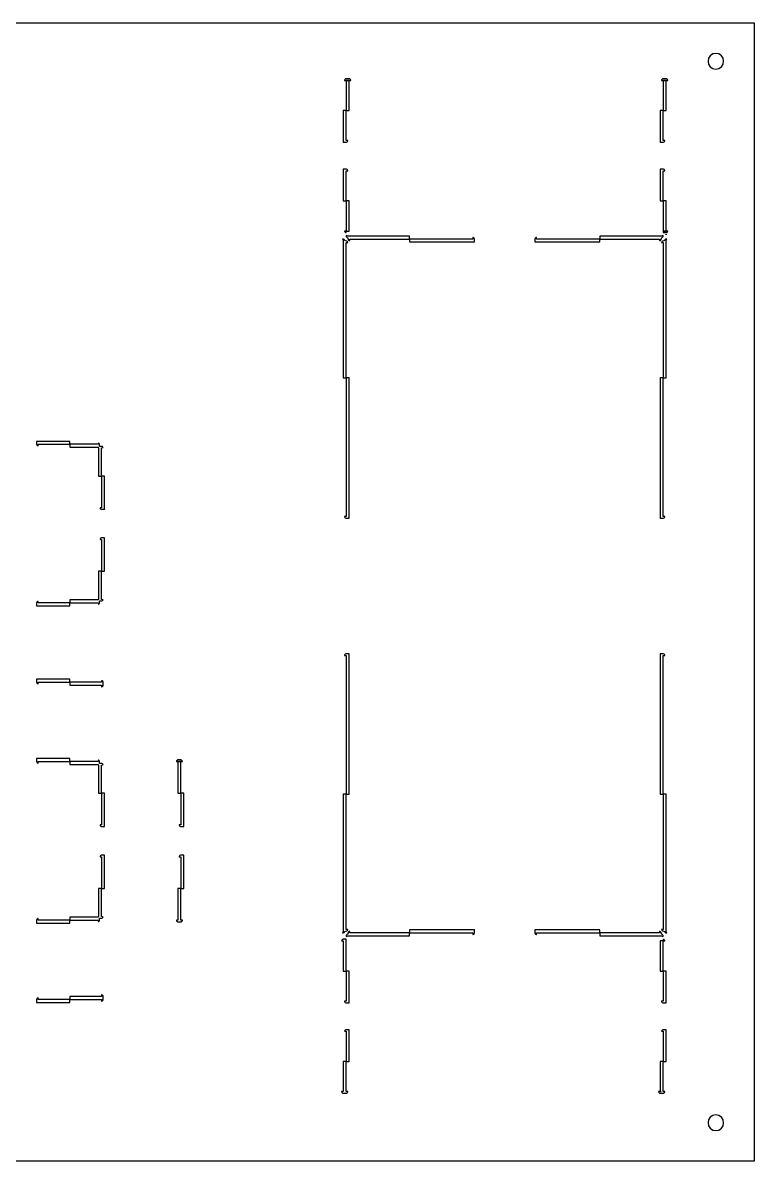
# Model space of a CAD drawing. Header units: metres. Extents: x -73 to 826, y -34 to 331.
# Drawn here: x 137.1 to 371.5, y -33.6 to 331 of the extents above; entities that cross this region are included whole.
import ezdxf

# ---------------------------------------------------------------- set-up
doc = ezdxf.new("R2010")
doc.units = ezdxf.units.M

msp = doc.modelspace()

# ---------------------------------------------------------------- linework, layer by layer
for points in [[(371.51, -33.64), (-73.11, -33.64), (-73.11, 330.98), (371.51, 330.98), (371.51, -33.64)], [(361.7, 318.67), (361.51, 319.63), (360.97, 320.44), (360.16, 320.98), (359.2, 321.17), (358.24, 320.98), (357.43, 320.44), (356.89, 319.63), (356.7, 318.67), (356.89, 317.71), (357.43, 316.9), (358.24, 316.36), (359.2, 316.17), (360.16, 316.36), (360.97, 316.9), (361.51, 317.71), (361.7, 318.67)], [(240.22, 312.52), (240.72, 312.52), (242.17, 312.52), (242.17, 312.55), (242.17, 312.55), (242.16, 312.6), (242.16, 312.61), (242.13, 312.7), (242.13, 312.7), (242.09, 312.79), (242.08, 312.79), (242.02, 312.87), (242.02, 312.87), (241.95, 312.93), (241.94, 312.93), (241.85, 312.98), (241.85, 312.98), (241.76, 313.01), (241.75, 313.01), (241.7, 313.02), (241.7, 313.02), (241.65, 313.02), (240.74, 313.02), (240.69, 313.02), (240.69, 313.02), (240.64, 313.01), (240.64, 313.01), (240.54, 312.98), (240.54, 312.98), (240.46, 312.93), (240.45, 312.93), (240.38, 312.87), (240.38, 312.87), (240.31, 312.79), (240.31, 312.79), (240.26, 312.7), (240.26, 312.7), (240.23, 312.61), (240.23, 312.6), (240.23, 312.55), (240.23, 312.55), (240.22, 312.52)], [(240.74, 302.87), (241.65, 302.87), (241.66, 302.87), (241.67, 302.87), (241.67, 302.88), (241.67, 302.89), (241.67, 312.5), (241.67, 312.51), (241.67, 312.51), (241.66, 312.52), (241.65, 312.52), (240.74, 312.52), (240.73, 312.52), (240.73, 312.51), (240.72, 312.51), (240.72, 312.5), (240.72, 302.89), (240.72, 302.88), (240.73, 302.87), (240.73, 302.87), (240.74, 302.87)], [(341.82, 312.52), (342.32, 312.52), (343.77, 312.52), (343.77, 312.55), (343.77, 312.55), (343.76, 312.6), (343.76, 312.61), (343.73, 312.7), (343.73, 312.7), (343.69, 312.79), (343.68, 312.79), (343.62, 312.87), (343.62, 312.87), (343.55, 312.93), (343.54, 312.93), (343.45, 312.98), (343.45, 312.98), (343.36, 313.01), (343.35, 313.01), (343.3, 313.02), (343.3, 313.02), (343.25, 313.02), (342.34, 313.02), (342.29, 313.02), (342.29, 313.02), (342.24, 313.01), (342.24, 313.01), (342.14, 312.98), (342.14, 312.98), (342.06, 312.93), (342.05, 312.93), (341.98, 312.87), (341.98, 312.87), (341.91, 312.79), (341.91, 312.79), (341.86, 312.7), (341.86, 312.7), (341.83, 312.61), (341.83, 312.6), (341.83, 312.55), (341.83, 312.55), (341.82, 312.52)], [(342.34, 302.87), (343.25, 302.87), (343.26, 302.87), (343.27, 302.87), (343.27, 302.88), (343.27, 302.89), (343.27, 312.5), (343.27, 312.51), (343.27, 312.51), (343.26, 312.52), (343.25, 312.52), (342.34, 312.52), (342.33, 312.52), (342.33, 312.51), (342.32, 312.51), (342.32, 312.5), (342.32, 302.89), (342.32, 302.88), (342.33, 302.87), (342.33, 302.87), (342.34, 302.87)], [(241.22, 293.22), (240.74, 293.22), (240.73, 293.22), (240.73, 293.22), (240.72, 293.23), (240.72, 293.24), (240.72, 302.85), (240.72, 302.86), (240.72, 302.86), (240.71, 302.87), (240.7, 302.87), (239.79, 302.87), (239.78, 302.87), (239.78, 302.86), (239.77, 302.86), (239.77, 302.85), (239.77, 292.71), (239.77, 292.71), (239.81, 292.71), (239.81, 292.71), (239.85, 292.72), (239.85, 292.72), (240.73, 292.72), (240.83, 292.73), (240.83, 292.73), (241.01, 292.8), (241.01, 292.8), (241.15, 292.94), (241.15, 292.94), (241.22, 293.12), (241.22, 293.12), (241.22, 293.22)], [(342.82, 293.22), (342.34, 293.22), (342.33, 293.22), (342.33, 293.22), (342.32, 293.23), (342.32, 293.24), (342.32, 302.85), (342.32, 302.86), (342.32, 302.86), (342.31, 302.87), (342.3, 302.87), (341.39, 302.87), (341.38, 302.87), (341.38, 302.86), (341.37, 302.86), (341.37, 302.85), (341.37, 292.71), (341.37, 292.71), (341.41, 292.71), (341.41, 292.71), (341.45, 292.72), (341.45, 292.72), (342.33, 292.72), (342.43, 292.73), (342.43, 292.73), (342.61, 292.8), (342.61, 292.8), (342.75, 292.94), (342.75, 292.94), (342.82, 293.12), (342.82, 293.12), (342.82, 293.22), (342.82, 293.22)], [(239.79, 273.91), (240.7, 273.91), (240.71, 273.91), (240.72, 273.92), (240.72, 273.92), (240.72, 273.93), (240.72, 283.54), (240.72, 283.55), (240.73, 283.56), (240.73, 283.56), (240.74, 283.56), (241.22, 283.56), (241.22, 283.66), (241.22, 283.66), (241.15, 283.84), (241.15, 283.84), (241.01, 283.98), (241.01, 283.98), (240.83, 284.05), (240.83, 284.05), (240.73, 284.06), (239.85, 284.06), (239.85, 284.06), (239.81, 284.07), (239.81, 284.07), (239.77, 284.07), (239.77, 284.07), (239.77, 273.93), (239.77, 273.92), (239.78, 273.92), (239.78, 273.91), (239.79, 273.91)], [(341.39, 273.91), (342.3, 273.91), (342.31, 273.91), (342.32, 273.92), (342.32, 273.92), (342.32, 273.93), (342.32, 283.54), (342.32, 283.55), (342.33, 283.56), (342.33, 283.56), (342.34, 283.56), (342.82, 283.56), (342.82, 283.56), (342.82, 283.66), (342.82, 283.66), (342.75, 283.84), (342.75, 283.84), (342.61, 283.98), (342.61, 283.98), (342.43, 284.05), (342.43, 284.05), (342.33, 284.06), (341.45, 284.06), (341.45, 284.06), (341.41, 284.07), (341.41, 284.07), (341.37, 284.07), (341.37, 284.07), (341.37, 273.93), (341.37, 273.92), (341.38, 273.92), (341.38, 273.91), (341.39, 273.91)], [(240.72, 273.89), (240.72, 264.28), (240.72, 264.27), (240.73, 264.27), (240.73, 264.26), (240.74, 264.26), (241.65, 264.26), (241.66, 264.26), (241.67, 264.27), (241.67, 264.27), (241.67, 264.28), (241.67, 273.89), (241.67, 273.9), (241.67, 273.91), (241.66, 273.91), (241.65, 273.91), (240.74, 273.91), (240.73, 273.91), (240.73, 273.91), (240.72, 273.9), (240.72, 273.89)], [(342.32, 273.89), (342.32, 264.28), (342.32, 264.27), (342.33, 264.27), (342.33, 264.26), (342.34, 264.26), (343.25, 264.26), (343.26, 264.26), (343.27, 264.27), (343.27, 264.27), (343.27, 264.28), (343.27, 273.89), (343.27, 273.9), (343.27, 273.91), (343.26, 273.91), (343.25, 273.91), (342.34, 273.91), (342.33, 273.91), (342.33, 273.91), (342.32, 273.9), (342.32, 273.89)], [(240.72, 263.76), (240.72, 264.25), (240.72, 264.25), (240.72, 264.26), (240.72, 264.26), (240.71, 264.26), (240.22, 264.26), (240.23, 264.23), (240.23, 264.23), (240.23, 264.18), (240.23, 264.18), (240.26, 264.08), (240.26, 264.08), (240.31, 264), (240.31, 263.99), (240.38, 263.91), (240.38, 263.91), (240.45, 263.85), (240.46, 263.85), (240.54, 263.8), (240.54, 263.8), (240.64, 263.77), (240.64, 263.77), (240.69, 263.76), (240.69, 263.76), (240.72, 263.76)], [(241.87, 261.22), (241.87, 261.72), (241.87, 261.72), (261.02, 261.72), (261.03, 261.72), (261.04, 261.73), (261.04, 261.73), (261.04, 261.74), (261.04, 262.65), (261.04, 262.66), (261.04, 262.67), (261.03, 262.67), (261.02, 262.67), (241.24, 262.67), (240.8, 262.86), (240.8, 262.86), (240.8, 262.86), (240.76, 262.77), (240.76, 262.77), (240.76, 262.57), (240.76, 262.57), (240.83, 262.39), (240.83, 262.39), (240.97, 262.26), (240.97, 262.26), (241.06, 262.21), (241.17, 262.17), (241.17, 262.16), (241.17, 262.16), (241.38, 261.65), (241.38, 261.65), (241.39, 261.62), (241.41, 261.54), (241.41, 261.54), (241.5, 261.39), (241.5, 261.39), (241.63, 261.29), (241.63, 261.29), (241.79, 261.23), (241.79, 261.23), (241.87, 261.22)], [(342.25, 262.86), (342.25, 262.86), (341.8, 262.67), (322.02, 262.67), (322.01, 262.67), (322.01, 262.67), (322, 262.66), (322, 262.65), (322, 261.74), (322, 261.73), (322.01, 261.73), (322.01, 261.72), (322.02, 261.72), (341.17, 261.72), (341.17, 261.72), (341.17, 261.22), (341.25, 261.23), (341.25, 261.23), (341.42, 261.29), (341.42, 261.29), (341.55, 261.39), (341.55, 261.39), (341.64, 261.54), (341.64, 261.54), (341.66, 261.62), (341.66, 261.65), (341.66, 261.65), (341.88, 262.16), (341.88, 262.16), (341.88, 262.17), (341.99, 262.21), (342.07, 262.26), (342.07, 262.26), (342.21, 262.39), (342.21, 262.39), (342.28, 262.57), (342.28, 262.57), (342.28, 262.77), (342.28, 262.77), (342.25, 262.86), (342.25, 262.86)], [(343.77, 264.26), (342.33, 264.26), (342.33, 264.26), (342.33, 264.26), (342.32, 264.25), (342.32, 264.25), (342.32, 263.76), (342.32, 263.76), (342.34, 263.76), (343.25, 263.76), (343.3, 263.76), (343.3, 263.76), (343.35, 263.77), (343.36, 263.77), (343.45, 263.8), (343.45, 263.8), (343.54, 263.85), (343.55, 263.85), (343.62, 263.91), (343.62, 263.91), (343.68, 263.99), (343.69, 264), (343.73, 264.08), (343.73, 264.08), (343.76, 264.18), (343.76, 264.18), (343.77, 264.23), (343.77, 264.23), (343.77, 264.26)], [(343.32, 263.09), (343.32, 263.26), (343.32, 263.26), (343.32, 263.09)], [(239.58, 261.65), (239.58, 261.64), (239.77, 261.2), (239.77, 217.29), (239.77, 217.28), (239.78, 217.28), (239.78, 217.27), (239.79, 217.27), (240.7, 217.27), (240.71, 217.27), (240.72, 217.28), (240.72, 217.28), (240.72, 217.29), (240.72, 260.57), (241.22, 260.57), (241.21, 260.68), (241.21, 260.68), (241.11, 260.88), (241.11, 260.88), (240.93, 261.02), (240.93, 261.02), (240.82, 261.06), (240.79, 261.06), (240.79, 261.06), (240.28, 261.28), (240.28, 261.28), (240.28, 261.28), (240.23, 261.38), (240.19, 261.47), (240.19, 261.47), (240.05, 261.61), (240.05, 261.61), (239.87, 261.68), (239.87, 261.68), (239.67, 261.68), (239.67, 261.68), (239.58, 261.65), (239.58, 261.65)], [(281.36, 262.22), (281.36, 261.74), (281.36, 261.73), (281.36, 261.73), (281.35, 261.72), (281.34, 261.72), (261.06, 261.72), (261.05, 261.72), (261.05, 261.71), (261.04, 261.71), (261.04, 261.7), (261.04, 260.79), (261.04, 260.78), (261.05, 260.77), (261.05, 260.77), (261.06, 260.77), (281.36, 260.77), (281.87, 260.77), (281.87, 260.77), (281.87, 260.8), (281.87, 260.8), (281.86, 260.85), (281.86, 260.85), (281.86, 261.73), (281.85, 261.83), (281.85, 261.83), (281.78, 262.01), (281.78, 262.01), (281.64, 262.15), (281.64, 262.15), (281.46, 262.22), (281.46, 262.22), (281.36, 262.22), (281.36, 262.22)], [(321.98, 261.72), (301.7, 261.72), (301.69, 261.72), (301.69, 261.73), (301.68, 261.73), (301.68, 261.74), (301.68, 262.22), (301.68, 262.22), (301.59, 262.22), (301.59, 262.22), (301.41, 262.15), (301.41, 262.15), (301.27, 262.01), (301.27, 262.01), (301.19, 261.83), (301.19, 261.83), (301.18, 261.73), (301.18, 261.7), (301.18, 260.85), (301.18, 260.85), (301.17, 260.8), (301.17, 260.8), (301.18, 260.77), (301.18, 260.77), (301.68, 260.77), (321.98, 260.77), (321.99, 260.77), (322, 260.77), (322, 260.78), (322, 260.79), (322, 261.7), (322, 261.71), (322, 261.71), (321.99, 261.72), (321.98, 261.72)], [(341.82, 260.57), (342.32, 260.57), (342.32, 260.57), (342.32, 217.29), (342.32, 217.28), (342.33, 217.28), (342.33, 217.27), (342.34, 217.27), (343.25, 217.27), (343.26, 217.27), (343.27, 217.28), (343.27, 217.28), (343.27, 217.29), (343.27, 261.2), (343.46, 261.64), (343.46, 261.65), (343.46, 261.65), (343.37, 261.68), (343.37, 261.68), (343.18, 261.68), (343.18, 261.68), (343, 261.61), (343, 261.61), (342.86, 261.47), (342.86, 261.47), (342.81, 261.38), (342.77, 261.28), (342.77, 261.28), (342.77, 261.28), (342.25, 261.06), (342.25, 261.06), (342.23, 261.06), (342.14, 261.03), (342.14, 261.03), (342, 260.95), (342, 260.95), (341.89, 260.81), (341.89, 260.81), (341.83, 260.65), (341.83, 260.65), (341.82, 260.57)], [(240.72, 217.25), (240.72, 217.25), (240.72, 172.84), (240.72, 172.83), (240.72, 172.83), (240.71, 172.82), (240.7, 172.82), (240.22, 172.82), (240.22, 172.72), (240.22, 172.72), (240.29, 172.54), (240.29, 172.54), (240.43, 172.41), (240.43, 172.41), (240.61, 172.33), (240.61, 172.33), (240.71, 172.32), (241.6, 172.32), (241.6, 172.32), (241.64, 172.31), (241.64, 172.31), (241.67, 172.31), (241.67, 172.31), (241.67, 217.25), (241.67, 217.26), (241.67, 217.26), (241.66, 217.27), (241.65, 217.27), (240.74, 217.27), (240.73, 217.27), (240.73, 217.26), (240.72, 217.26), (240.72, 217.25)], [(342.82, 172.82), (342.34, 172.82), (342.33, 172.82), (342.33, 172.83), (342.32, 172.83), (342.32, 172.84), (342.32, 217.25), (342.32, 217.26), (342.32, 217.26), (342.31, 217.27), (342.3, 217.27), (341.39, 217.27), (341.38, 217.27), (341.38, 217.26), (341.37, 217.26), (341.37, 217.25), (341.37, 172.82), (341.37, 172.31), (341.37, 172.31), (341.41, 172.31), (341.41, 172.31), (341.45, 172.32), (341.45, 172.32), (342.33, 172.32), (342.43, 172.33), (342.43, 172.33), (342.61, 172.41), (342.61, 172.41), (342.75, 172.54), (342.75, 172.54), (342.82, 172.72), (342.82, 172.72), (342.82, 172.82)], [(152.18, 195.99), (152.18, 195.99), (152.18, 196.9), (152.18, 196.91), (152.17, 196.92), (152.17, 196.92), (152.16, 196.92), (141.51, 196.92), (141.51, 196.92), (141.51, 196.89), (141.51, 196.89), (141.52, 196.84), (141.52, 196.84), (141.52, 195.99), (141.52, 195.96), (141.53, 195.86), (141.53, 195.86), (141.6, 195.68), (141.6, 195.68), (141.74, 195.54), (141.74, 195.54), (141.92, 195.47), (141.92, 195.47), (142.02, 195.47), (142.02, 195.95), (142.02, 195.96), (142.03, 195.96), (142.03, 195.97), (142.04, 195.97), (152.16, 195.97), (152.17, 195.97), (152.17, 195.98), (152.18, 195.98), (152.18, 195.99)], [(161.36, 196.43), (161.2, 196.05), (161.19, 195.97), (152.2, 195.97), (152.19, 195.97), (152.19, 195.96), (152.18, 195.96), (152.18, 195.95), (152.18, 195.04), (152.18, 195.03), (152.19, 195.02), (152.19, 195.02), (152.2, 195.02), (161.19, 195.02), (161.2, 194.94), (161.25, 194.88), (161.31, 194.83), (161.39, 194.82), (161.39, 185.83), (161.39, 185.82), (161.39, 185.82), (161.4, 185.81), (161.41, 185.81), (162.32, 185.81), (162.33, 185.81), (162.33, 185.82), (162.34, 185.82), (162.34, 185.83), (162.34, 185.83), (162.34, 194.82), (162.42, 194.83), (162.8, 194.99), (162.75, 195.09), (162.75, 195.09), (162.62, 195.23), (162.62, 195.23), (162.44, 195.31), (162.44, 195.31), (162.34, 195.32), (161.69, 195.32), (161.69, 195.32), (161.69, 195.32), (161.69, 195.32), (161.69, 195.32), (161.69, 195.97), (161.68, 196.07), (161.68, 196.07), (161.6, 196.25), (161.6, 196.25), (161.46, 196.38), (161.46, 196.38), (161.36, 196.43)], [(163.29, 175.14), (163.29, 175.65), (163.29, 185.79), (163.29, 185.8), (163.29, 185.8), (163.28, 185.81), (163.27, 185.81), (162.36, 185.81), (162.35, 185.81), (162.35, 185.8), (162.34, 185.8), (162.34, 185.79), (162.34, 175.67), (162.34, 175.66), (162.33, 175.66), (162.33, 175.65), (162.32, 175.65), (161.84, 175.65), (161.84, 175.55), (161.84, 175.55), (161.91, 175.37), (161.91, 175.37), (162.05, 175.23), (162.05, 175.23), (162.23, 175.16), (162.23, 175.16), (162.33, 175.15), (162.36, 175.15), (163.21, 175.15), (163.21, 175.15), (163.26, 175.14), (163.26, 175.14), (163.29, 175.14), (163.29, 175.14)], [(162.36, 155.33), (162.36, 155.33), (163.27, 155.33), (163.28, 155.33), (163.29, 155.34), (163.29, 155.34), (163.29, 155.35), (163.29, 165.49), (163.29, 166), (163.29, 166), (163.26, 166), (163.26, 166), (163.21, 165.99), (163.21, 165.99), (162.33, 165.99), (162.23, 165.98), (162.23, 165.98), (162.05, 165.9), (162.05, 165.9), (161.91, 165.77), (161.91, 165.77), (161.84, 165.59), (161.84, 165.59), (161.84, 165.49), (162.32, 165.49), (162.33, 165.49), (162.33, 165.48), (162.34, 165.48), (162.34, 165.47), (162.34, 155.35), (162.34, 155.34), (162.35, 155.34), (162.35, 155.33), (162.36, 155.33)], [(162.8, 146.15), (162.42, 146.31), (162.34, 146.32), (162.34, 155.31), (162.34, 155.32), (162.33, 155.32), (162.33, 155.33), (162.32, 155.33), (161.41, 155.33), (161.4, 155.33), (161.39, 155.32), (161.39, 155.32), (161.39, 155.31), (161.39, 146.32), (161.31, 146.31), (161.25, 146.26), (161.2, 146.2), (161.19, 146.12), (152.2, 146.12), (152.19, 146.12), (152.19, 146.12), (152.18, 146.11), (152.18, 146.1), (152.18, 145.19), (152.18, 145.18), (152.19, 145.18), (152.19, 145.17), (152.2, 145.17), (152.2, 145.17), (161.19, 145.17), (161.2, 145.09), (161.36, 144.71), (161.46, 144.75), (161.46, 144.75), (161.6, 144.89), (161.6, 144.89), (161.68, 145.07), (161.68, 145.07), (161.69, 145.17), (161.69, 145.82), (161.69, 145.82), (161.69, 145.82), (161.69, 145.82), (161.69, 145.82), (162.34, 145.82), (162.44, 145.83), (162.44, 145.83), (162.62, 145.91), (162.62, 145.91), (162.75, 146.05), (162.75, 146.05), (162.8, 146.15)], [(141.51, 144.22), (142.02, 144.22), (152.16, 144.22), (152.17, 144.22), (152.17, 144.22), (152.18, 144.23), (152.18, 144.24), (152.18, 145.15), (152.18, 145.16), (152.17, 145.16), (152.17, 145.17), (152.16, 145.17), (142.04, 145.17), (142.03, 145.17), (142.03, 145.18), (142.02, 145.18), (142.02, 145.19), (142.02, 145.67), (141.92, 145.67), (141.92, 145.67), (141.74, 145.6), (141.74, 145.6), (141.6, 145.46), (141.6, 145.46), (141.53, 145.28), (141.53, 145.28), (141.52, 145.18), (141.52, 145.15), (141.52, 144.3), (141.52, 144.3), (141.51, 144.25), (141.51, 144.25), (141.51, 144.22), (141.51, 144.22)], [(240.22, 128.37), (240.7, 128.37), (240.71, 128.37), (240.72, 128.36), (240.72, 128.36), (240.72, 128.35), (240.72, 83.94), (240.72, 83.93), (240.73, 83.93), (240.73, 83.92), (240.74, 83.92), (241.65, 83.92), (241.66, 83.92), (241.67, 83.93), (241.67, 83.93), (241.67, 83.94), (241.67, 128.37), (241.67, 128.88), (241.67, 128.88), (241.64, 128.88), (241.64, 128.88), (241.6, 128.87), (241.6, 128.87), (240.71, 128.87), (240.61, 128.86), (240.61, 128.86), (240.43, 128.79), (240.43, 128.78), (240.29, 128.65), (240.29, 128.65), (240.22, 128.47), (240.22, 128.47), (240.22, 128.37)], [(342.32, 83.94), (342.32, 128.35), (342.32, 128.36), (342.33, 128.36), (342.33, 128.37), (342.34, 128.37), (342.82, 128.37), (342.82, 128.47), (342.82, 128.47), (342.75, 128.65), (342.75, 128.65), (342.61, 128.78), (342.61, 128.79), (342.43, 128.86), (342.43, 128.86), (342.33, 128.87), (341.45, 128.87), (341.45, 128.87), (341.41, 128.88), (341.41, 128.88), (341.37, 128.88), (341.37, 128.88), (341.37, 128.37), (341.37, 83.94), (341.37, 83.93), (341.38, 83.93), (341.38, 83.92), (341.39, 83.92), (342.3, 83.92), (342.31, 83.92), (342.32, 83.93), (342.32, 83.93), (342.32, 83.94)], [(142.02, 119.27), (142.02, 119.75), (142.02, 119.76), (142.03, 119.76), (142.03, 119.77), (142.04, 119.77), (152.16, 119.77), (152.17, 119.77), (152.17, 119.78), (152.18, 119.78), (152.18, 119.79), (152.18, 120.7), (152.18, 120.71), (152.17, 120.72), (152.17, 120.72), (152.16, 120.72), (142.02, 120.72), (141.51, 120.72), (141.51, 120.72), (141.51, 120.69), (141.51, 120.69), (141.52, 120.64), (141.52, 120.64), (141.52, 119.79), (141.52, 119.76), (141.53, 119.66), (141.53, 119.66), (141.6, 119.48), (141.6, 119.48), (141.74, 119.34), (141.74, 119.34), (141.92, 119.27), (141.92, 119.27), (142.02, 119.27)], [(162.34, 120.27), (162.34, 119.75), (162.34, 119.76), (162.33, 119.76), (162.33, 119.77), (162.32, 119.77), (152.2, 119.77), (152.19, 119.77), (152.19, 119.76), (152.18, 119.76), (152.18, 119.75), (152.18, 118.84), (152.18, 118.83), (152.19, 118.82), (152.19, 118.82), (152.2, 118.82), (162.32, 118.82), (162.33, 118.82), (162.33, 118.82), (162.34, 118.83), (162.34, 118.84), (162.34, 118.32), (162.37, 118.32), (162.37, 118.32), (162.42, 118.33), (162.42, 118.33), (162.52, 118.36), (162.52, 118.36), (162.6, 118.4), (162.61, 118.41), (162.69, 118.47), (162.69, 118.47), (162.75, 118.55), (162.75, 118.55), (162.8, 118.64), (162.8, 118.64), (162.83, 118.73), (162.83, 118.74), (162.84, 118.79), (162.84, 118.79), (162.84, 118.84), (162.84, 119.75), (162.84, 119.8), (162.84, 119.8), (162.83, 119.85), (162.83, 119.85), (162.8, 119.95), (162.8, 119.95), (162.75, 120.03), (162.75, 120.04), (162.69, 120.12), (162.69, 120.12), (162.61, 120.18), (162.6, 120.18), (162.52, 120.23), (162.52, 120.23), (162.42, 120.26), (162.42, 120.26), (162.37, 120.27), (162.37, 120.27), (162.34, 120.27)], [(152.18, 94.39), (152.18, 95.3), (152.18, 95.31), (152.17, 95.32), (152.17, 95.32), (152.16, 95.32), (142.02, 95.32), (141.51, 95.32), (141.51, 95.32), (141.51, 95.29), (141.51, 95.29), (141.52, 95.24), (141.52, 95.24), (141.52, 94.36), (141.53, 94.26), (141.53, 94.26), (141.6, 94.08), (141.6, 94.08), (141.74, 93.94), (141.74, 93.94), (141.92, 93.87), (141.92, 93.87), (142.02, 93.87), (142.02, 94.35), (142.02, 94.36), (142.03, 94.36), (142.03, 94.37), (142.04, 94.37), (152.16, 94.37), (152.17, 94.37), (152.17, 94.38), (152.18, 94.38), (152.18, 94.39)], [(161.36, 94.83), (161.2, 94.45), (161.19, 94.37), (161.19, 94.37), (152.2, 94.37), (152.19, 94.37), (152.19, 94.36), (152.18, 94.36), (152.18, 94.35), (152.18, 93.44), (152.18, 93.43), (152.19, 93.42), (152.19, 93.42), (152.2, 93.42), (161.19, 93.42), (161.19, 93.42), (161.2, 93.34), (161.25, 93.28), (161.31, 93.23), (161.39, 93.22), (161.39, 84.23), (161.39, 84.22), (161.39, 84.22), (161.4, 84.21), (161.41, 84.21), (162.32, 84.21), (162.33, 84.21), (162.33, 84.22), (162.34, 84.22), (162.34, 84.23), (162.34, 93.22), (162.42, 93.23), (162.8, 93.39), (162.75, 93.49), (162.75, 93.49), (162.62, 93.63), (162.62, 93.63), (162.44, 93.71), (162.44, 93.71), (162.34, 93.72), (161.69, 93.72), (161.69, 93.72), (161.69, 93.72), (161.69, 93.72), (161.69, 93.72), (161.69, 94.37), (161.68, 94.47), (161.68, 94.47), (161.6, 94.65), (161.6, 94.65), (161.46, 94.78), (161.46, 94.78), (161.36, 94.83)], [(186.29, 94.37), (187.74, 94.37), (188.24, 94.37), (188.24, 94.4), (188.24, 94.4), (188.23, 94.45), (188.23, 94.45), (188.2, 94.55), (188.2, 94.55), (188.15, 94.63), (188.15, 94.64), (188.09, 94.72), (188.09, 94.72), (188.01, 94.78), (188, 94.78), (187.92, 94.83), (187.92, 94.83), (187.82, 94.86), (187.82, 94.86), (187.77, 94.87), (187.77, 94.87), (187.72, 94.87), (186.81, 94.87), (186.76, 94.87), (186.76, 94.87), (186.71, 94.86), (186.7, 94.86), (186.61, 94.83), (186.61, 94.83), (186.52, 94.78), (186.52, 94.78), (186.44, 94.72), (186.44, 94.72), (186.38, 94.64), (186.37, 94.63), (186.33, 94.55), (186.33, 94.55), (186.3, 94.45), (186.3, 94.45), (186.29, 94.4), (186.29, 94.4), (186.29, 94.37)], [(187.74, 84.23), (187.74, 94.35), (187.74, 94.36), (187.73, 94.36), (187.73, 94.37), (187.72, 94.37), (186.81, 94.37), (186.8, 94.37), (186.79, 94.36), (186.79, 94.36), (186.79, 94.35), (186.79, 84.23), (186.79, 84.22), (186.79, 84.22), (186.8, 84.21), (186.81, 84.21), (187.72, 84.21), (187.73, 84.21), (187.73, 84.22), (187.74, 84.22), (187.74, 84.23)], [(163.29, 73.54), (163.29, 84.19), (163.29, 84.2), (163.29, 84.2), (163.28, 84.21), (163.27, 84.21), (162.36, 84.21), (162.35, 84.21), (162.35, 84.2), (162.34, 84.2), (162.34, 84.19), (162.34, 74.07), (162.34, 74.06), (162.33, 74.06), (162.33, 74.05), (162.32, 74.05), (161.84, 74.05), (161.84, 73.95), (161.84, 73.95), (161.91, 73.77), (161.91, 73.77), (162.05, 73.63), (162.05, 73.63), (162.23, 73.56), (162.23, 73.56), (162.33, 73.55), (163.21, 73.55), (163.21, 73.55), (163.26, 73.54), (163.26, 73.54), (163.29, 73.54), (163.29, 73.54)], [(188.69, 73.54), (188.69, 84.19), (188.69, 84.2), (188.69, 84.2), (188.68, 84.21), (188.67, 84.21), (187.76, 84.21), (187.75, 84.21), (187.75, 84.2), (187.74, 84.2), (187.74, 84.19), (187.74, 74.07), (187.74, 74.06), (187.73, 74.06), (187.73, 74.05), (187.72, 74.05), (187.24, 74.05), (187.24, 73.95), (187.24, 73.95), (187.31, 73.77), (187.31, 73.77), (187.45, 73.63), (187.45, 73.63), (187.63, 73.56), (187.63, 73.56), (187.73, 73.55), (188.61, 73.55), (188.61, 73.55), (188.66, 73.54), (188.66, 73.54), (188.69, 73.54), (188.69, 73.54)], [(241.22, 40.62), (240.72, 40.62), (240.72, 83.9), (240.72, 83.91), (240.72, 83.91), (240.71, 83.92), (240.7, 83.92), (239.79, 83.92), (239.78, 83.92), (239.78, 83.91), (239.77, 83.91), (239.77, 83.9), (239.77, 39.99), (239.58, 39.55), (239.58, 39.54), (239.58, 39.54), (239.67, 39.51), (239.67, 39.51), (239.87, 39.51), (239.87, 39.51), (240.05, 39.58), (240.05, 39.58), (240.19, 39.72), (240.19, 39.72), (240.23, 39.81), (240.28, 39.91), (240.28, 39.91), (240.28, 39.92), (240.79, 40.13), (240.79, 40.13), (240.82, 40.13), (240.93, 40.17), (240.93, 40.17), (241.11, 40.31), (241.11, 40.31), (241.21, 40.51), (241.21, 40.51), (241.22, 40.62)], [(343.46, 39.54), (343.46, 39.55), (343.27, 39.99), (343.27, 83.9), (343.27, 83.91), (343.27, 83.91), (343.26, 83.92), (343.25, 83.92), (342.34, 83.92), (342.33, 83.92), (342.33, 83.91), (342.32, 83.91), (342.32, 83.9), (342.32, 40.62), (342.32, 40.62), (341.82, 40.62), (341.83, 40.54), (341.83, 40.54), (341.89, 40.38), (341.89, 40.38), (342, 40.25), (342, 40.25), (342.14, 40.16), (342.14, 40.16), (342.23, 40.13), (342.25, 40.13), (342.25, 40.13), (342.77, 39.92), (342.77, 39.91), (342.77, 39.91), (342.81, 39.81), (342.86, 39.72), (342.86, 39.72), (343, 39.58), (343, 39.58), (343.18, 39.51), (343.18, 39.51), (343.37, 39.51), (343.37, 39.51), (343.46, 39.54), (343.46, 39.54)], [(162.36, 53.73), (162.36, 53.73), (163.27, 53.73), (163.28, 53.73), (163.29, 53.74), (163.29, 53.74), (163.29, 53.75), (163.29, 64.4), (163.29, 64.4), (163.26, 64.4), (163.26, 64.4), (163.21, 64.39), (163.21, 64.39), (162.33, 64.39), (162.23, 64.38), (162.23, 64.38), (162.05, 64.3), (162.05, 64.3), (161.91, 64.17), (161.91, 64.17), (161.84, 63.99), (161.84, 63.99), (161.84, 63.89), (162.32, 63.89), (162.33, 63.89), (162.33, 63.88), (162.34, 63.88), (162.34, 63.87), (162.34, 53.75), (162.34, 53.74), (162.34, 53.74), (162.35, 53.73), (162.36, 53.73), (162.36, 53.73)], [(187.76, 53.73), (187.76, 53.73), (188.67, 53.73), (188.68, 53.73), (188.69, 53.74), (188.69, 53.74), (188.69, 53.75), (188.69, 64.4), (188.69, 64.4), (188.66, 64.4), (188.66, 64.4), (188.61, 64.39), (188.61, 64.39), (187.73, 64.39), (187.63, 64.38), (187.63, 64.38), (187.45, 64.3), (187.45, 64.3), (187.31, 64.17), (187.31, 64.17), (187.24, 63.99), (187.24, 63.99), (187.24, 63.89), (187.72, 63.89), (187.73, 63.89), (187.73, 63.88), (187.74, 63.88), (187.74, 63.87), (187.74, 53.75), (187.74, 53.74), (187.74, 53.74), (187.75, 53.73), (187.76, 53.73), (187.76, 53.73)], [(162.8, 44.55), (162.42, 44.71), (162.34, 44.72), (162.34, 53.71), (162.34, 53.72), (162.33, 53.72), (162.33, 53.73), (162.32, 53.73), (162.32, 53.73), (162.32, 53.73), (161.41, 53.73), (161.4, 53.73), (161.39, 53.72), (161.39, 53.72), (161.39, 53.71), (161.39, 44.72), (161.31, 44.71), (161.25, 44.66), (161.2, 44.6), (161.19, 44.52), (152.2, 44.52), (152.19, 44.52), (152.19, 44.52), (152.18, 44.51), (152.18, 44.5), (152.18, 43.59), (152.18, 43.58), (152.18, 43.58), (152.19, 43.57), (152.2, 43.57), (152.2, 43.57), (152.2, 43.57), (161.19, 43.57), (161.2, 43.49), (161.36, 43.11), (161.46, 43.15), (161.46, 43.15), (161.6, 43.29), (161.6, 43.29), (161.68, 43.47), (161.68, 43.47), (161.69, 43.57), (161.69, 44.22), (161.69, 44.22), (161.69, 44.22), (161.69, 44.22), (161.69, 44.22), (162.34, 44.22), (162.44, 44.23), (162.44, 44.23), (162.62, 44.31), (162.62, 44.31), (162.75, 44.45), (162.75, 44.45), (162.8, 44.55)], [(188.24, 43.57), (187.74, 43.57), (187.72, 43.57), (187.73, 43.57), (187.73, 43.58), (187.74, 43.58), (187.74, 43.59), (187.74, 53.71), (187.74, 53.72), (187.73, 53.72), (187.73, 53.73), (187.72, 53.73), (187.72, 53.73), (187.72, 53.73), (186.81, 53.73), (186.8, 53.73), (186.79, 53.72), (186.79, 53.72), (186.79, 53.71), (186.79, 43.59), (186.79, 43.58), (186.79, 43.58), (186.8, 43.57), (186.81, 43.57), (186.29, 43.57), (186.29, 43.54), (186.29, 43.54), (186.3, 43.49), (186.3, 43.48), (186.33, 43.39), (186.33, 43.39), (186.37, 43.3), (186.38, 43.3), (186.44, 43.22), (186.44, 43.22), (186.52, 43.16), (186.52, 43.16), (186.61, 43.11), (186.61, 43.11), (186.7, 43.08), (186.71, 43.08), (186.76, 43.07), (186.76, 43.07), (186.81, 43.07), (187.72, 43.07), (187.77, 43.07), (187.77, 43.07), (187.82, 43.08), (187.82, 43.08), (187.92, 43.11), (187.92, 43.11), (188, 43.16), (188.01, 43.16), (188.09, 43.22), (188.09, 43.22), (188.15, 43.3), (188.15, 43.3), (188.2, 43.39), (188.2, 43.39), (188.23, 43.48), (188.23, 43.49), (188.24, 43.54), (188.24, 43.54), (188.24, 43.57)], [(141.51, 42.62), (152.16, 42.62), (152.17, 42.62), (152.17, 42.62), (152.18, 42.63), (152.18, 42.64), (152.18, 43.55), (152.18, 43.56), (152.17, 43.56), (152.17, 43.57), (152.16, 43.57), (152.16, 43.57), (152.16, 43.57), (142.04, 43.57), (142.03, 43.57), (142.03, 43.58), (142.02, 43.58), (142.02, 43.59), (142.02, 44.07), (141.92, 44.07), (141.92, 44.07), (141.74, 44), (141.74, 44), (141.6, 43.86), (141.6, 43.86), (141.53, 43.68), (141.53, 43.68), (141.52, 43.58), (141.52, 42.7), (141.52, 42.7), (141.51, 42.65), (141.51, 42.65), (141.51, 42.62), (141.51, 42.62)], [(261.06, 39.47), (281.34, 39.47), (281.35, 39.47), (281.36, 39.46), (281.36, 39.46), (281.36, 39.45), (281.36, 38.97), (281.46, 38.97), (281.46, 38.97), (281.64, 39.04), (281.64, 39.04), (281.78, 39.18), (281.78, 39.18), (281.85, 39.36), (281.85, 39.36), (281.86, 39.46), (281.86, 40.34), (281.86, 40.34), (281.87, 40.39), (281.87, 40.39), (281.87, 40.42), (281.87, 40.42), (281.36, 40.42), (261.06, 40.42), (261.05, 40.42), (261.05, 40.42), (261.04, 40.41), (261.04, 40.4), (261.04, 39.49), (261.04, 39.48), (261.05, 39.48), (261.05, 39.47), (261.06, 39.47)], [(301.68, 38.97), (301.68, 39.45), (301.68, 39.46), (301.69, 39.46), (301.69, 39.47), (301.7, 39.47), (321.98, 39.47), (321.99, 39.47), (322, 39.48), (322, 39.48), (322, 39.49), (322, 40.4), (322, 40.41), (322, 40.42), (321.99, 40.42), (321.98, 40.42), (301.18, 40.42), (301.18, 40.42), (301.17, 40.39), (301.17, 40.39), (301.18, 40.34), (301.18, 40.34), (301.18, 39.46), (301.19, 39.36), (301.19, 39.36), (301.27, 39.18), (301.27, 39.18), (301.41, 39.04), (301.41, 39.04), (301.59, 38.97), (301.59, 38.97), (301.68, 38.97)], [(239.27, 36.93), (239.79, 36.93), (239.78, 36.93), (239.78, 36.92), (239.77, 36.92), (239.77, 36.91), (239.77, 27.3), (239.77, 27.29), (239.78, 27.28), (239.78, 27.28), (239.79, 27.28), (240.7, 27.28), (240.7, 27.28), (240.7, 27.28), (240.71, 27.28), (240.72, 27.28), (240.72, 27.29), (240.72, 27.3), (240.72, 36.91), (240.72, 36.92), (240.72, 36.92), (240.71, 36.93), (240.7, 36.93), (240.71, 36.93), (240.72, 36.93), (240.72, 36.93), (240.72, 36.94), (240.72, 36.94), (240.72, 37.43), (240.72, 37.43), (240.7, 37.43), (239.79, 37.43), (239.74, 37.43), (239.74, 37.43), (239.69, 37.42), (239.68, 37.42), (239.59, 37.39), (239.59, 37.39), (239.5, 37.34), (239.5, 37.34), (239.42, 37.28), (239.42, 37.28), (239.36, 37.2), (239.36, 37.2), (239.31, 37.11), (239.31, 37.11), (239.28, 37.02), (239.28, 37.01), (239.27, 36.96), (239.27, 36.96), (239.27, 36.93)], [(240.8, 38.33), (240.8, 38.33), (241.24, 38.52), (261.02, 38.52), (261.03, 38.52), (261.04, 38.52), (261.04, 38.53), (261.04, 38.54), (261.04, 39.45), (261.04, 39.46), (261.04, 39.46), (261.03, 39.47), (261.02, 39.47), (241.87, 39.47), (241.87, 39.97), (241.79, 39.96), (241.79, 39.96), (241.63, 39.9), (241.63, 39.9), (241.5, 39.8), (241.5, 39.8), (241.41, 39.65), (241.41, 39.65), (241.39, 39.57), (241.38, 39.54), (241.38, 39.54), (241.17, 39.03), (241.17, 39.03), (241.17, 39.03), (241.06, 38.98), (240.97, 38.93), (240.97, 38.93), (240.83, 38.8), (240.83, 38.8), (240.76, 38.62), (240.76, 38.62), (240.76, 38.42), (240.76, 38.42), (240.8, 38.33), (240.8, 38.33)], [(341.17, 39.97), (341.17, 39.47), (322.02, 39.47), (322.01, 39.47), (322.01, 39.46), (322, 39.46), (322, 39.45), (322, 38.54), (322, 38.53), (322.01, 38.52), (322.01, 38.52), (322.02, 38.52), (341.8, 38.52), (342.25, 38.33), (342.25, 38.33), (342.25, 38.33), (342.28, 38.42), (342.28, 38.42), (342.28, 38.62), (342.28, 38.62), (342.21, 38.8), (342.21, 38.8), (342.07, 38.93), (342.07, 38.93), (341.99, 38.98), (341.88, 39.03), (341.88, 39.03), (341.88, 39.03), (341.66, 39.54), (341.66, 39.54), (341.66, 39.57), (341.62, 39.68), (341.62, 39.68), (341.49, 39.86), (341.49, 39.86), (341.28, 39.96), (341.28, 39.96), (341.17, 39.97)], [(342.32, 27.3), (342.32, 36.91), (342.32, 36.92), (342.32, 36.92), (342.31, 36.93), (342.3, 36.93), (341.39, 36.93), (341.38, 36.93), (341.38, 36.92), (341.37, 36.92), (341.37, 36.91), (341.37, 27.3), (341.37, 27.29), (341.38, 27.28), (341.38, 27.28), (341.39, 27.28), (342.3, 27.28), (342.31, 27.28), (342.32, 27.28), (342.32, 27.29), (342.32, 27.3)], [(342.32, 37.43), (342.32, 36.94), (342.32, 36.94), (342.33, 36.93), (342.33, 36.93), (342.33, 36.93), (342.82, 36.93), (342.82, 36.96), (342.82, 36.96), (342.81, 37.01), (342.81, 37.02), (342.78, 37.11), (342.78, 37.11), (342.74, 37.2), (342.73, 37.2), (342.67, 37.28), (342.67, 37.28), (342.59, 37.34), (342.59, 37.34), (342.5, 37.39), (342.5, 37.39), (342.41, 37.42), (342.4, 37.42), (342.35, 37.43), (342.35, 37.43), (342.32, 37.43)], [(241.67, 17.12), (241.67, 27.26), (241.67, 27.27), (241.67, 27.27), (241.66, 27.28), (241.65, 27.28), (240.74, 27.28), (240.73, 27.28), (240.73, 27.27), (240.72, 27.27), (240.72, 27.26), (240.72, 17.65), (240.72, 17.64), (240.72, 17.63), (240.71, 17.63), (240.7, 17.63), (240.22, 17.63), (240.22, 17.53), (240.22, 17.53), (240.29, 17.35), (240.29, 17.35), (240.43, 17.21), (240.43, 17.21), (240.61, 17.14), (240.61, 17.14), (240.71, 17.13), (241.6, 17.13), (241.6, 17.13), (241.64, 17.12), (241.64, 17.12), (241.67, 17.12), (241.67, 17.12)], [(343.27, 17.12), (343.27, 27.26), (343.27, 27.27), (343.27, 27.27), (343.26, 27.28), (343.25, 27.28), (342.34, 27.28), (342.33, 27.28), (342.33, 27.27), (342.32, 27.27), (342.32, 27.26), (342.32, 17.65), (342.32, 17.64), (342.32, 17.63), (342.31, 17.63), (342.3, 17.63), (341.82, 17.63), (341.82, 17.63), (341.82, 17.53), (341.82, 17.53), (341.89, 17.35), (341.89, 17.35), (342.03, 17.21), (342.03, 17.21), (342.21, 17.14), (342.21, 17.14), (342.31, 17.13), (343.2, 17.13), (343.2, 17.13), (343.24, 17.12), (343.24, 17.12), (343.27, 17.12), (343.27, 17.12)], [(141.51, 17.22), (152.16, 17.22), (152.17, 17.22), (152.17, 17.22), (152.18, 17.23), (152.18, 17.24), (152.18, 18.15), (152.18, 18.16), (152.17, 18.16), (152.17, 18.17), (152.16, 18.17), (152.16, 18.17), (152.16, 18.17), (142.04, 18.17), (142.03, 18.17), (142.03, 18.18), (142.02, 18.18), (142.02, 18.19), (142.02, 18.67), (141.92, 18.67), (141.92, 18.67), (141.74, 18.6), (141.74, 18.6), (141.6, 18.46), (141.6, 18.46), (141.53, 18.28), (141.53, 18.28), (141.52, 18.18), (141.52, 18.15), (141.52, 17.3), (141.52, 17.3), (141.51, 17.25), (141.51, 17.25), (141.51, 17.22), (141.51, 17.22)], [(162.34, 19.62), (162.34, 19.1), (162.34, 19.11), (162.33, 19.12), (162.33, 19.12), (162.32, 19.12), (152.2, 19.12), (152.19, 19.12), (152.19, 19.12), (152.18, 19.11), (152.18, 19.1), (152.18, 18.19), (152.18, 18.18), (152.18, 18.18), (152.19, 18.17), (152.2, 18.17), (152.2, 18.17), (152.2, 18.17), (162.32, 18.17), (162.33, 18.17), (162.33, 18.18), (162.34, 18.18), (162.34, 18.19), (162.34, 18.17), (162.34, 17.67), (162.37, 17.67), (162.37, 17.67), (162.42, 17.68), (162.42, 17.68), (162.52, 17.71), (162.52, 17.71), (162.6, 17.76), (162.61, 17.76), (162.69, 17.82), (162.69, 17.82), (162.75, 17.9), (162.75, 17.9), (162.8, 17.99), (162.8, 17.99), (162.83, 18.08), (162.83, 18.09), (162.84, 18.14), (162.84, 18.14), (162.84, 18.19), (162.84, 19.1), (162.84, 19.15), (162.84, 19.15), (162.83, 19.2), (162.83, 19.21), (162.8, 19.3), (162.8, 19.3), (162.75, 19.39), (162.75, 19.39), (162.69, 19.47), (162.69, 19.47), (162.61, 19.53), (162.6, 19.54), (162.52, 19.58), (162.52, 19.58), (162.42, 19.61), (162.42, 19.61), (162.37, 19.62), (162.37, 19.62), (162.34, 19.62)], [(240.74, -1.68), (240.74, -1.68), (241.65, -1.68), (241.66, -1.68), (241.67, -1.67), (241.67, -1.67), (241.67, -1.66), (241.67, 8.48), (241.67, 8.48), (241.64, 8.48), (241.64, 8.48), (241.6, 8.47), (241.6, 8.47), (240.71, 8.47), (240.61, 8.46), (240.61, 8.46), (240.43, 8.39), (240.43, 8.39), (240.29, 8.25), (240.29, 8.25), (240.22, 8.07), (240.22, 8.07), (240.22, 7.97), (240.7, 7.97), (240.71, 7.97), (240.72, 7.97), (240.72, 7.96), (240.72, 7.95), (240.72, -1.66), (240.72, -1.66), (240.73, -1.67), (240.73, -1.68), (240.74, -1.68), (240.74, -1.68)], [(342.34, -1.68), (343.25, -1.68), (343.26, -1.68), (343.27, -1.67), (343.27, -1.67), (343.27, -1.66), (343.27, 8.48), (343.27, 8.48), (343.24, 8.48), (343.24, 8.48), (343.2, 8.47), (343.2, 8.47), (342.31, 8.47), (342.21, 8.46), (342.21, 8.46), (342.03, 8.39), (342.03, 8.39), (341.89, 8.25), (341.89, 8.25), (341.82, 8.07), (341.82, 8.07), (341.82, 7.97), (342.3, 7.97), (342.31, 7.97), (342.32, 7.97), (342.32, 7.96), (342.32, 7.95), (342.32, -1.66), (342.32, -1.67), (342.33, -1.67), (342.33, -1.68), (342.34, -1.68)], [(241.22, -11.33), (240.72, -11.33), (240.7, -11.33), (240.71, -11.33), (240.72, -11.32), (240.72, -11.32), (240.72, -11.31), (240.72, -1.7), (240.72, -1.69), (240.72, -1.68), (240.71, -1.68), (240.71, -1.68), (240.7, -1.68), (240.7, -1.68), (239.79, -1.68), (239.78, -1.68), (239.78, -1.68), (239.77, -1.69), (239.77, -1.7), (239.77, -11.31), (239.77, -11.32), (239.78, -11.32), (239.78, -11.33), (239.79, -11.33), (239.27, -11.33), (239.27, -11.36), (239.27, -11.36), (239.28, -11.41), (239.28, -11.41), (239.31, -11.51), (239.31, -11.51), (239.36, -11.59), (239.36, -11.6), (239.42, -11.68), (239.42, -11.68), (239.5, -11.74), (239.5, -11.74), (239.59, -11.79), (239.59, -11.79), (239.68, -11.82), (239.69, -11.82), (239.74, -11.83), (239.74, -11.83), (239.79, -11.83), (240.7, -11.83), (240.75, -11.83), (240.75, -11.83), (240.8, -11.82), (240.81, -11.82), (240.9, -11.79), (240.9, -11.79), (240.99, -11.74), (240.99, -11.74), (241.07, -11.68), (241.07, -11.68), (241.13, -11.6), (241.14, -11.59), (241.18, -11.51), (241.18, -11.51), (241.21, -11.41), (241.21, -11.41), (241.22, -11.36), (241.22, -11.36), (241.22, -11.33)], [(342.82, -11.33), (342.32, -11.33), (342.3, -11.33), (342.31, -11.33), (342.32, -11.32), (342.32, -11.32), (342.32, -11.31), (342.32, -1.7), (342.32, -1.69), (342.32, -1.68), (342.31, -1.68), (342.3, -1.68), (341.39, -1.68), (341.38, -1.68), (341.38, -1.68), (341.37, -1.69), (341.37, -1.7), (341.37, -11.31), (341.37, -11.32), (341.38, -11.32), (341.38, -11.33), (341.39, -11.33), (341.72, -11.33), (340.87, -11.33), (340.87, -11.36), (340.87, -11.36), (340.88, -11.41), (340.88, -11.41), (340.91, -11.51), (340.91, -11.51), (340.96, -11.59), (340.96, -11.6), (341.02, -11.68), (341.02, -11.68), (341.1, -11.74), (341.1, -11.74), (341.19, -11.79), (341.19, -11.79), (341.28, -11.82), (341.29, -11.82), (341.34, -11.83), (341.34, -11.83), (341.39, -11.83), (341.72, -11.83), (342.3, -11.83), (342.35, -11.83), (342.35, -11.83), (342.4, -11.82), (342.41, -11.82), (342.5, -11.79), (342.5, -11.79), (342.59, -11.74), (342.59, -11.74), (342.67, -11.68), (342.67, -11.68), (342.73, -11.6), (342.74, -11.59), (342.78, -11.51), (342.78, -11.51), (342.81, -11.41), (342.81, -11.41), (342.82, -11.36), (342.82, -11.36), (342.82, -11.33)], [(361.7, -21.33), (361.51, -20.37), (360.97, -19.56), (360.16, -19.02), (359.2, -18.83), (358.24, -19.02), (357.43, -19.56), (356.89, -20.37), (356.7, -21.33), (356.89, -22.29), (357.43, -23.1), (358.24, -23.64), (359.2, -23.83), (360.16, -23.64), (360.97, -23.1), (361.51, -22.29), (361.7, -21.33)]]:
    msp.add_lwpolyline(points)

doc.saveas('drawing.dxf')
